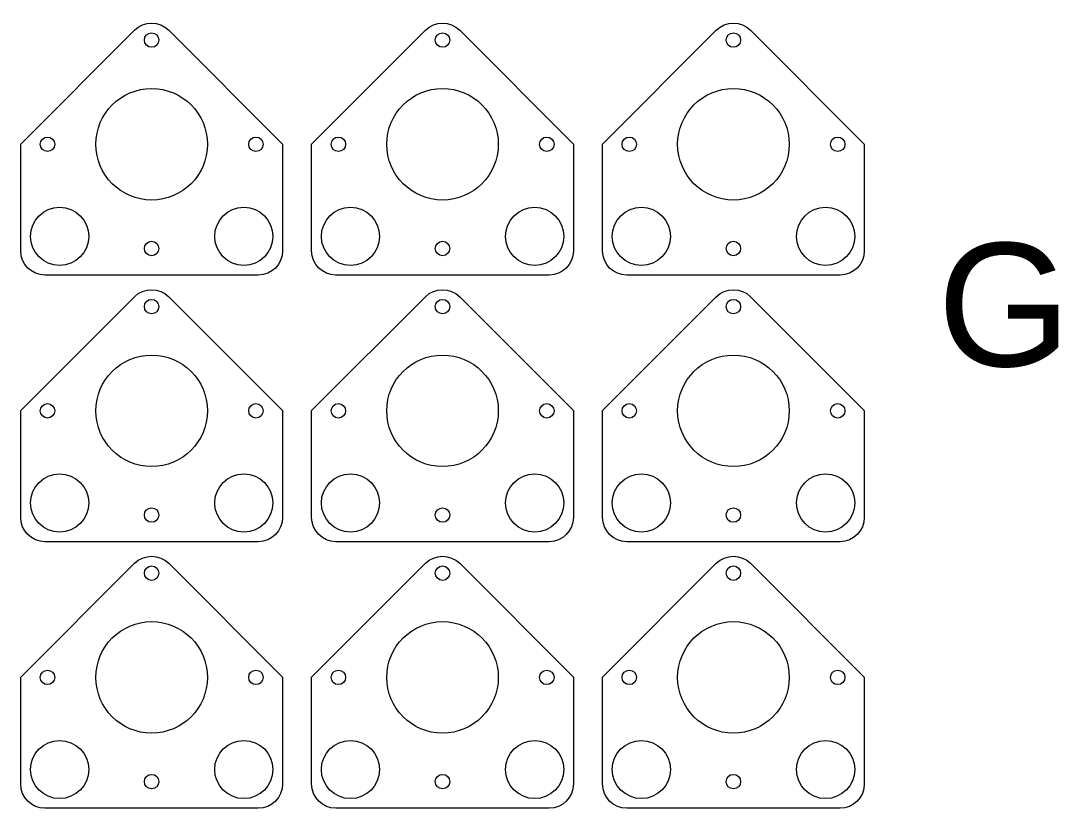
# Model space of a CAD drawing. Header units: millimetres. Extents: x -299 to 252, y -245 to 245.
# Drawn here: x 35 to 249, y -130 to 32.5 of the extents above; entities that cross this region are included whole.
import ezdxf

# ---------------------------------------------------------------- set-up
doc = ezdxf.new("R2010")
doc.units = ezdxf.units.MM
doc.header["$MEASUREMENT"] = 0
doc.styles.add('0', font='arial.ttf', dxfattribs={"height": 1})

msp = doc.modelspace()

# ---------------------------------------------------------------- linework, layer by layer
at = {"lineweight": 9}
for points, knots in [([(35, 7.039), (35, 7.039), (35, -14.9928), (35, -14.9928), (35, -14.9928), (35, -17.7507), (37.2461, -20), (40, -20), (40, -20), (40, -20), (84, -20), (84, -20), (84, -20), (86.7539, -20), (89, -17.7507), (89, -14.9928), (89, -14.9928), (89, -14.9928), (89, 7.039), (89, 7.039), (89, 7.039), (89, 7.039), (65.5355, 30.5374), (65.5355, 30.5374), (65.5355, 30.5374), (63.5882, 32.4875), (60.4118, 32.4875), (58.4645, 30.5374), (58.4645, 30.5374), (58.4645, 30.5374), (35, 7.039), (35, 7.039)], [0, 0, 0, 0, 0.11111111, 0.11111111, 0.11111111, 0.11111111, 0.22222222, 0.22222222, 0.22222222, 0.22222222, 0.33333333, 0.33333333, 0.33333333, 0.33333333, 0.44444444, 0.44444444, 0.44444444, 0.44444444, 0.55555556, 0.55555556, 0.55555556, 0.55555556, 0.66666667, 0.66666667, 0.66666667, 0.66666667, 0.77777778, 0.77777778, 0.77777778, 0.77777778, 1, 1, 1, 1]), ([(95, 7.039), (95, 7.039), (95, -14.9928), (95, -14.9928), (95, -14.9928), (95, -17.7507), (97.2461, -20), (100, -20), (100, -20), (100, -20), (144, -20), (144, -20), (144, -20), (146.7539, -20), (149, -17.7507), (149, -14.9928), (149, -14.9928), (149, -14.9928), (149, 7.039), (149, 7.039), (149, 7.039), (149, 7.039), (125.5355, 30.5374), (125.5355, 30.5374), (125.5355, 30.5374), (123.5882, 32.4875), (120.4118, 32.4875), (118.4645, 30.5374), (118.4645, 30.5374), (118.4645, 30.5374), (95, 7.039), (95, 7.039)], [0, 0, 0, 0, 0.11111111, 0.11111111, 0.11111111, 0.11111111, 0.22222222, 0.22222222, 0.22222222, 0.22222222, 0.33333333, 0.33333333, 0.33333333, 0.33333333, 0.44444444, 0.44444444, 0.44444444, 0.44444444, 0.55555556, 0.55555556, 0.55555556, 0.55555556, 0.66666667, 0.66666667, 0.66666667, 0.66666667, 0.77777778, 0.77777778, 0.77777778, 0.77777778, 1, 1, 1, 1]), ([(155, 7.039), (155, 7.039), (155, -14.9928), (155, -14.9928), (155, -14.9928), (155, -17.7507), (157.2461, -20), (160, -20), (160, -20), (160, -20), (204, -20), (204, -20), (204, -20), (206.7539, -20), (209, -17.7507), (209, -14.9928), (209, -14.9928), (209, -14.9928), (209, 7.039), (209, 7.039), (209, 7.039), (209, 7.039), (185.5355, 30.5374), (185.5355, 30.5374), (185.5355, 30.5374), (183.5882, 32.4875), (180.4118, 32.4875), (178.4645, 30.5374), (178.4645, 30.5374), (178.4645, 30.5374), (155, 7.039), (155, 7.039)], [0, 0, 0, 0, 0.11111111, 0.11111111, 0.11111111, 0.11111111, 0.22222222, 0.22222222, 0.22222222, 0.22222222, 0.33333333, 0.33333333, 0.33333333, 0.33333333, 0.44444444, 0.44444444, 0.44444444, 0.44444444, 0.55555556, 0.55555556, 0.55555556, 0.55555556, 0.66666667, 0.66666667, 0.66666667, 0.66666667, 0.77777778, 0.77777778, 0.77777778, 0.77777778, 1, 1, 1, 1]), ([(62.0019, 27.0149), (62.826, 27.0149), (63.4942, 27.683), (63.4942, 28.5072), (63.4942, 28.5072), (63.4942, 29.3313), (62.826, 29.9994), (62.0019, 29.9994), (62.0019, 29.9994), (61.1778, 29.9994), (60.5097, 29.3313), (60.5097, 28.5072), (60.5097, 28.5072), (60.5097, 27.683), (61.1778, 27.0149), (62.0019, 27.0149)], [0, 0, 0, 0, 0.2, 0.2, 0.2, 0.2, 0.4, 0.4, 0.4, 0.4, 0.6, 0.6, 0.6, 0.6, 1, 1, 1, 1]), ([(122.0019, 27.0149), (122.826, 27.0149), (123.4942, 27.683), (123.4942, 28.5072), (123.4942, 28.5072), (123.4942, 29.3313), (122.826, 29.9994), (122.0019, 29.9994), (122.0019, 29.9994), (121.1778, 29.9994), (120.5097, 29.3313), (120.5097, 28.5072), (120.5097, 28.5072), (120.5097, 27.683), (121.1778, 27.0149), (122.0019, 27.0149)], [0, 0, 0, 0, 0.2, 0.2, 0.2, 0.2, 0.4, 0.4, 0.4, 0.4, 0.6, 0.6, 0.6, 0.6, 1, 1, 1, 1]), ([(182.0019, 27.0149), (182.826, 27.0149), (183.4942, 27.683), (183.4942, 28.5072), (183.4942, 28.5072), (183.4942, 29.3313), (182.826, 29.9994), (182.0019, 29.9994), (182.0019, 29.9994), (181.1778, 29.9994), (180.5097, 29.3313), (180.5097, 28.5072), (180.5097, 28.5072), (180.5097, 27.683), (181.1778, 27.0149), (182.0019, 27.0149)], [0, 0, 0, 0, 0.2, 0.2, 0.2, 0.2, 0.4, 0.4, 0.4, 0.4, 0.6, 0.6, 0.6, 0.6, 1, 1, 1, 1]), ([(62.0019, -4.5023), (68.3554, -4.5023), (73.506, 0.6483), (73.506, 7.0018), (73.506, 7.0018), (73.506, 13.3554), (68.3554, 18.5059), (62.0019, 18.5059), (62.0019, 18.5059), (55.6484, 18.5059), (50.4978, 13.3554), (50.4978, 7.0018), (50.4978, 7.0018), (50.4978, 0.6483), (55.6484, -4.5023), (62.0019, -4.5023)], [0, 0, 0, 0, 0.2, 0.2, 0.2, 0.2, 0.4, 0.4, 0.4, 0.4, 0.6, 0.6, 0.6, 0.6, 1, 1, 1, 1]), ([(122.0019, -4.5023), (128.3554, -4.5023), (133.506, 0.6483), (133.506, 7.0018), (133.506, 7.0018), (133.506, 13.3554), (128.3554, 18.5059), (122.0019, 18.5059), (122.0019, 18.5059), (115.6484, 18.5059), (110.4978, 13.3554), (110.4978, 7.0018), (110.4978, 7.0018), (110.4978, 0.6483), (115.6484, -4.5023), (122.0019, -4.5023)], [0, 0, 0, 0, 0.2, 0.2, 0.2, 0.2, 0.4, 0.4, 0.4, 0.4, 0.6, 0.6, 0.6, 0.6, 1, 1, 1, 1]), ([(182.0019, -4.5023), (188.3554, -4.5023), (193.506, 0.6483), (193.506, 7.0018), (193.506, 7.0018), (193.506, 13.3554), (188.3554, 18.5059), (182.0019, 18.5059), (182.0019, 18.5059), (175.6484, 18.5059), (170.4978, 13.3554), (170.4978, 7.0018), (170.4978, 7.0018), (170.4978, 0.6483), (175.6484, -4.5023), (182.0019, -4.5023)], [0, 0, 0, 0, 0.2, 0.2, 0.2, 0.2, 0.4, 0.4, 0.4, 0.4, 0.6, 0.6, 0.6, 0.6, 1, 1, 1, 1]), ([(40.5177, 5.5096), (41.3419, 5.5096), (42.01, 6.1777), (42.01, 7.0018), (42.01, 7.0018), (42.01, 7.826), (41.3419, 8.4941), (40.5177, 8.4941), (40.5177, 8.4941), (39.6936, 8.4941), (39.0255, 7.826), (39.0255, 7.0018), (39.0255, 7.0018), (39.0255, 6.1777), (39.6936, 5.5096), (40.5177, 5.5096)], [0, 0, 0, 0, 0.2, 0.2, 0.2, 0.2, 0.4, 0.4, 0.4, 0.4, 0.6, 0.6, 0.6, 0.6, 1, 1, 1, 1]), ([(83.5072, 5.5096), (84.3314, 5.5096), (84.9995, 6.1777), (84.9995, 7.0018), (84.9995, 7.0018), (84.9995, 7.826), (84.3314, 8.4941), (83.5072, 8.4941), (83.5072, 8.4941), (82.6831, 8.4941), (82.015, 7.826), (82.015, 7.0018), (82.015, 7.0018), (82.015, 6.1777), (82.6831, 5.5096), (83.5072, 5.5096)], [0, 0, 0, 0, 0.2, 0.2, 0.2, 0.2, 0.4, 0.4, 0.4, 0.4, 0.6, 0.6, 0.6, 0.6, 1, 1, 1, 1]), ([(100.5177, 5.5096), (101.3419, 5.5096), (102.01, 6.1777), (102.01, 7.0018), (102.01, 7.0018), (102.01, 7.826), (101.3419, 8.4941), (100.5177, 8.4941), (100.5177, 8.4941), (99.6936, 8.4941), (99.0255, 7.826), (99.0255, 7.0018), (99.0255, 7.0018), (99.0255, 6.1777), (99.6936, 5.5096), (100.5177, 5.5096)], [0, 0, 0, 0, 0.2, 0.2, 0.2, 0.2, 0.4, 0.4, 0.4, 0.4, 0.6, 0.6, 0.6, 0.6, 1, 1, 1, 1]), ([(143.5072, 5.5096), (144.3314, 5.5096), (144.9995, 6.1777), (144.9995, 7.0018), (144.9995, 7.0018), (144.9995, 7.826), (144.3314, 8.4941), (143.5072, 8.4941), (143.5072, 8.4941), (142.6831, 8.4941), (142.015, 7.826), (142.015, 7.0018), (142.015, 7.0018), (142.015, 6.1777), (142.6831, 5.5096), (143.5072, 5.5096)], [0, 0, 0, 0, 0.2, 0.2, 0.2, 0.2, 0.4, 0.4, 0.4, 0.4, 0.6, 0.6, 0.6, 0.6, 1, 1, 1, 1]), ([(160.5177, 5.5096), (161.3419, 5.5096), (162.01, 6.1777), (162.01, 7.0018), (162.01, 7.0018), (162.01, 7.826), (161.3419, 8.4941), (160.5177, 8.4941), (160.5177, 8.4941), (159.6936, 8.4941), (159.0255, 7.826), (159.0255, 7.0018), (159.0255, 7.0018), (159.0255, 6.1777), (159.6936, 5.5096), (160.5177, 5.5096)], [0, 0, 0, 0, 0.2, 0.2, 0.2, 0.2, 0.4, 0.4, 0.4, 0.4, 0.6, 0.6, 0.6, 0.6, 1, 1, 1, 1]), ([(203.5072, 5.5096), (204.3314, 5.5096), (204.9995, 6.1777), (204.9995, 7.0018), (204.9995, 7.0018), (204.9995, 7.826), (204.3314, 8.4941), (203.5072, 8.4941), (203.5072, 8.4941), (202.6831, 8.4941), (202.015, 7.826), (202.015, 7.0018), (202.015, 7.0018), (202.015, 6.1777), (202.6831, 5.5096), (203.5072, 5.5096)], [0, 0, 0, 0, 0.2, 0.2, 0.2, 0.2, 0.4, 0.4, 0.4, 0.4, 0.6, 0.6, 0.6, 0.6, 1, 1, 1, 1]), ([(43.0154, -18.0066), (46.3295, -18.0066), (49.0162, -15.32), (49.0162, -12.0058), (49.0162, -12.0058), (49.0162, -8.6917), (46.3295, -6.0051), (43.0154, -6.0051), (43.0154, -6.0051), (39.7013, -6.0051), (37.0147, -8.6917), (37.0147, -12.0058), (37.0147, -12.0058), (37.0147, -15.32), (39.7013, -18.0066), (43.0154, -18.0066)], [0, 0, 0, 0, 0.2, 0.2, 0.2, 0.2, 0.4, 0.4, 0.4, 0.4, 0.6, 0.6, 0.6, 0.6, 1, 1, 1, 1]), ([(81.0096, -18.0066), (84.3237, -18.0066), (87.0103, -15.32), (87.0103, -12.0058), (87.0103, -12.0058), (87.0103, -8.6917), (84.3237, -6.0051), (81.0096, -6.0051), (81.0096, -6.0051), (77.6954, -6.0051), (75.0088, -8.6917), (75.0088, -12.0058), (75.0088, -12.0058), (75.0088, -15.32), (77.6954, -18.0066), (81.0096, -18.0066)], [0, 0, 0, 0, 0.2, 0.2, 0.2, 0.2, 0.4, 0.4, 0.4, 0.4, 0.6, 0.6, 0.6, 0.6, 1, 1, 1, 1]), ([(103.0154, -18.0066), (106.3295, -18.0066), (109.0162, -15.32), (109.0162, -12.0058), (109.0162, -12.0058), (109.0162, -8.6917), (106.3295, -6.0051), (103.0154, -6.0051), (103.0154, -6.0051), (99.7013, -6.0051), (97.0147, -8.6917), (97.0147, -12.0058), (97.0147, -12.0058), (97.0147, -15.32), (99.7013, -18.0066), (103.0154, -18.0066)], [0, 0, 0, 0, 0.2, 0.2, 0.2, 0.2, 0.4, 0.4, 0.4, 0.4, 0.6, 0.6, 0.6, 0.6, 1, 1, 1, 1]), ([(141.0096, -18.0066), (144.3237, -18.0066), (147.0103, -15.32), (147.0103, -12.0058), (147.0103, -12.0058), (147.0103, -8.6917), (144.3237, -6.0051), (141.0096, -6.0051), (141.0096, -6.0051), (137.6954, -6.0051), (135.0088, -8.6917), (135.0088, -12.0058), (135.0088, -12.0058), (135.0088, -15.32), (137.6954, -18.0066), (141.0096, -18.0066)], [0, 0, 0, 0, 0.2, 0.2, 0.2, 0.2, 0.4, 0.4, 0.4, 0.4, 0.6, 0.6, 0.6, 0.6, 1, 1, 1, 1]), ([(163.0154, -18.0066), (166.3295, -18.0066), (169.0162, -15.32), (169.0162, -12.0058), (169.0162, -12.0058), (169.0162, -8.6917), (166.3295, -6.0051), (163.0154, -6.0051), (163.0154, -6.0051), (159.7013, -6.0051), (157.0147, -8.6917), (157.0147, -12.0058), (157.0147, -12.0058), (157.0147, -15.32), (159.7013, -18.0066), (163.0154, -18.0066)], [0, 0, 0, 0, 0.2, 0.2, 0.2, 0.2, 0.4, 0.4, 0.4, 0.4, 0.6, 0.6, 0.6, 0.6, 1, 1, 1, 1]), ([(201.0096, -18.0066), (204.3237, -18.0066), (207.0103, -15.32), (207.0103, -12.0058), (207.0103, -12.0058), (207.0103, -8.6917), (204.3237, -6.0051), (201.0096, -6.0051), (201.0096, -6.0051), (197.6954, -6.0051), (195.0088, -8.6917), (195.0088, -12.0058), (195.0088, -12.0058), (195.0088, -15.32), (197.6954, -18.0066), (201.0096, -18.0066)], [0, 0, 0, 0, 0.2, 0.2, 0.2, 0.2, 0.4, 0.4, 0.4, 0.4, 0.6, 0.6, 0.6, 0.6, 1, 1, 1, 1]), ([(62.0019, -15.9958), (62.826, -15.9958), (63.4942, -15.3276), (63.4942, -14.5035), (63.4942, -14.5035), (63.4942, -13.6794), (62.826, -13.0113), (62.0019, -13.0113), (62.0019, -13.0113), (61.1778, -13.0113), (60.5097, -13.6794), (60.5097, -14.5035), (60.5097, -14.5035), (60.5097, -15.3276), (61.1778, -15.9958), (62.0019, -15.9958)], [0, 0, 0, 0, 0.2, 0.2, 0.2, 0.2, 0.4, 0.4, 0.4, 0.4, 0.6, 0.6, 0.6, 0.6, 1, 1, 1, 1]), ([(122.0019, -15.9958), (122.826, -15.9958), (123.4942, -15.3276), (123.4942, -14.5035), (123.4942, -14.5035), (123.4942, -13.6794), (122.826, -13.0113), (122.0019, -13.0113), (122.0019, -13.0113), (121.1778, -13.0113), (120.5097, -13.6794), (120.5097, -14.5035), (120.5097, -14.5035), (120.5097, -15.3276), (121.1778, -15.9958), (122.0019, -15.9958)], [0, 0, 0, 0, 0.2, 0.2, 0.2, 0.2, 0.4, 0.4, 0.4, 0.4, 0.6, 0.6, 0.6, 0.6, 1, 1, 1, 1]), ([(182.0019, -15.9958), (182.826, -15.9958), (183.4942, -15.3276), (183.4942, -14.5035), (183.4942, -14.5035), (183.4942, -13.6794), (182.826, -13.0113), (182.0019, -13.0113), (182.0019, -13.0113), (181.1778, -13.0113), (180.5097, -13.6794), (180.5097, -14.5035), (180.5097, -14.5035), (180.5097, -15.3276), (181.1778, -15.9958), (182.0019, -15.9958)], [0, 0, 0, 0, 0.2, 0.2, 0.2, 0.2, 0.4, 0.4, 0.4, 0.4, 0.6, 0.6, 0.6, 0.6, 1, 1, 1, 1]), ([(35, -47.961), (35, -47.961), (35, -69.9928), (35, -69.9928), (35, -69.9928), (35, -72.7507), (37.2461, -75), (40, -75), (40, -75), (40, -75), (84, -75), (84, -75), (84, -75), (86.7539, -75), (89, -72.7507), (89, -69.9928), (89, -69.9928), (89, -69.9928), (89, -47.961), (89, -47.961), (89, -47.961), (89, -47.961), (65.5355, -24.4626), (65.5355, -24.4626), (65.5355, -24.4626), (63.5882, -22.5125), (60.4118, -22.5125), (58.4645, -24.4626), (58.4645, -24.4626), (58.4645, -24.4626), (35, -47.961), (35, -47.961)], [0, 0, 0, 0, 0.11111111, 0.11111111, 0.11111111, 0.11111111, 0.22222222, 0.22222222, 0.22222222, 0.22222222, 0.33333333, 0.33333333, 0.33333333, 0.33333333, 0.44444444, 0.44444444, 0.44444444, 0.44444444, 0.55555556, 0.55555556, 0.55555556, 0.55555556, 0.66666667, 0.66666667, 0.66666667, 0.66666667, 0.77777778, 0.77777778, 0.77777778, 0.77777778, 1, 1, 1, 1]), ([(95, -47.961), (95, -47.961), (95, -69.9928), (95, -69.9928), (95, -69.9928), (95, -72.7507), (97.2461, -75), (100, -75), (100, -75), (100, -75), (144, -75), (144, -75), (144, -75), (146.7539, -75), (149, -72.7507), (149, -69.9928), (149, -69.9928), (149, -69.9928), (149, -47.961), (149, -47.961), (149, -47.961), (149, -47.961), (125.5355, -24.4626), (125.5355, -24.4626), (125.5355, -24.4626), (123.5882, -22.5125), (120.4118, -22.5125), (118.4645, -24.4626), (118.4645, -24.4626), (118.4645, -24.4626), (95, -47.961), (95, -47.961)], [0, 0, 0, 0, 0.11111111, 0.11111111, 0.11111111, 0.11111111, 0.22222222, 0.22222222, 0.22222222, 0.22222222, 0.33333333, 0.33333333, 0.33333333, 0.33333333, 0.44444444, 0.44444444, 0.44444444, 0.44444444, 0.55555556, 0.55555556, 0.55555556, 0.55555556, 0.66666667, 0.66666667, 0.66666667, 0.66666667, 0.77777778, 0.77777778, 0.77777778, 0.77777778, 1, 1, 1, 1]), ([(155, -47.961), (155, -47.961), (155, -69.9928), (155, -69.9928), (155, -69.9928), (155, -72.7507), (157.2461, -75), (160, -75), (160, -75), (160, -75), (204, -75), (204, -75), (204, -75), (206.7539, -75), (209, -72.7507), (209, -69.9928), (209, -69.9928), (209, -69.9928), (209, -47.961), (209, -47.961), (209, -47.961), (209, -47.961), (185.5355, -24.4626), (185.5355, -24.4626), (185.5355, -24.4626), (183.5882, -22.5125), (180.4118, -22.5125), (178.4645, -24.4626), (178.4645, -24.4626), (178.4645, -24.4626), (155, -47.961), (155, -47.961)], [0, 0, 0, 0, 0.11111111, 0.11111111, 0.11111111, 0.11111111, 0.22222222, 0.22222222, 0.22222222, 0.22222222, 0.33333333, 0.33333333, 0.33333333, 0.33333333, 0.44444444, 0.44444444, 0.44444444, 0.44444444, 0.55555556, 0.55555556, 0.55555556, 0.55555556, 0.66666667, 0.66666667, 0.66666667, 0.66666667, 0.77777778, 0.77777778, 0.77777778, 0.77777778, 1, 1, 1, 1]), ([(62.0019, -27.9851), (62.826, -27.9851), (63.4942, -27.317), (63.4942, -26.4928), (63.4942, -26.4928), (63.4942, -25.6687), (62.826, -25.0006), (62.0019, -25.0006), (62.0019, -25.0006), (61.1778, -25.0006), (60.5097, -25.6687), (60.5097, -26.4928), (60.5097, -26.4928), (60.5097, -27.317), (61.1778, -27.9851), (62.0019, -27.9851)], [0, 0, 0, 0, 0.2, 0.2, 0.2, 0.2, 0.4, 0.4, 0.4, 0.4, 0.6, 0.6, 0.6, 0.6, 1, 1, 1, 1]), ([(122.0019, -27.9851), (122.826, -27.9851), (123.4942, -27.317), (123.4942, -26.4928), (123.4942, -26.4928), (123.4942, -25.6687), (122.826, -25.0006), (122.0019, -25.0006), (122.0019, -25.0006), (121.1778, -25.0006), (120.5097, -25.6687), (120.5097, -26.4928), (120.5097, -26.4928), (120.5097, -27.317), (121.1778, -27.9851), (122.0019, -27.9851)], [0, 0, 0, 0, 0.2, 0.2, 0.2, 0.2, 0.4, 0.4, 0.4, 0.4, 0.6, 0.6, 0.6, 0.6, 1, 1, 1, 1]), ([(182.0019, -27.9851), (182.826, -27.9851), (183.4942, -27.317), (183.4942, -26.4928), (183.4942, -26.4928), (183.4942, -25.6687), (182.826, -25.0006), (182.0019, -25.0006), (182.0019, -25.0006), (181.1778, -25.0006), (180.5097, -25.6687), (180.5097, -26.4928), (180.5097, -26.4928), (180.5097, -27.317), (181.1778, -27.9851), (182.0019, -27.9851)], [0, 0, 0, 0, 0.2, 0.2, 0.2, 0.2, 0.4, 0.4, 0.4, 0.4, 0.6, 0.6, 0.6, 0.6, 1, 1, 1, 1]), ([(62.0019, -59.5023), (68.3554, -59.5023), (73.506, -54.3517), (73.506, -47.9982), (73.506, -47.9982), (73.506, -41.6446), (68.3554, -36.4941), (62.0019, -36.4941), (62.0019, -36.4941), (55.6484, -36.4941), (50.4978, -41.6446), (50.4978, -47.9982), (50.4978, -47.9982), (50.4978, -54.3517), (55.6484, -59.5023), (62.0019, -59.5023)], [0, 0, 0, 0, 0.2, 0.2, 0.2, 0.2, 0.4, 0.4, 0.4, 0.4, 0.6, 0.6, 0.6, 0.6, 1, 1, 1, 1]), ([(122.0019, -59.5023), (128.3554, -59.5023), (133.506, -54.3517), (133.506, -47.9982), (133.506, -47.9982), (133.506, -41.6446), (128.3554, -36.4941), (122.0019, -36.4941), (122.0019, -36.4941), (115.6484, -36.4941), (110.4978, -41.6446), (110.4978, -47.9982), (110.4978, -47.9982), (110.4978, -54.3517), (115.6484, -59.5023), (122.0019, -59.5023)], [0, 0, 0, 0, 0.2, 0.2, 0.2, 0.2, 0.4, 0.4, 0.4, 0.4, 0.6, 0.6, 0.6, 0.6, 1, 1, 1, 1]), ([(182.0019, -59.5023), (188.3554, -59.5023), (193.506, -54.3517), (193.506, -47.9982), (193.506, -47.9982), (193.506, -41.6446), (188.3554, -36.4941), (182.0019, -36.4941), (182.0019, -36.4941), (175.6484, -36.4941), (170.4978, -41.6446), (170.4978, -47.9982), (170.4978, -47.9982), (170.4978, -54.3517), (175.6484, -59.5023), (182.0019, -59.5023)], [0, 0, 0, 0, 0.2, 0.2, 0.2, 0.2, 0.4, 0.4, 0.4, 0.4, 0.6, 0.6, 0.6, 0.6, 1, 1, 1, 1]), ([(40.5177, -49.4904), (41.3419, -49.4904), (42.01, -48.8223), (42.01, -47.9982), (42.01, -47.9982), (42.01, -47.174), (41.3419, -46.5059), (40.5177, -46.5059), (40.5177, -46.5059), (39.6936, -46.5059), (39.0255, -47.174), (39.0255, -47.9982), (39.0255, -47.9982), (39.0255, -48.8223), (39.6936, -49.4904), (40.5177, -49.4904)], [0, 0, 0, 0, 0.2, 0.2, 0.2, 0.2, 0.4, 0.4, 0.4, 0.4, 0.6, 0.6, 0.6, 0.6, 1, 1, 1, 1]), ([(83.5072, -49.4904), (84.3314, -49.4904), (84.9995, -48.8223), (84.9995, -47.9982), (84.9995, -47.9982), (84.9995, -47.174), (84.3314, -46.5059), (83.5072, -46.5059), (83.5072, -46.5059), (82.6831, -46.5059), (82.015, -47.174), (82.015, -47.9982), (82.015, -47.9982), (82.015, -48.8223), (82.6831, -49.4904), (83.5072, -49.4904)], [0, 0, 0, 0, 0.2, 0.2, 0.2, 0.2, 0.4, 0.4, 0.4, 0.4, 0.6, 0.6, 0.6, 0.6, 1, 1, 1, 1]), ([(100.5177, -49.4904), (101.3419, -49.4904), (102.01, -48.8223), (102.01, -47.9982), (102.01, -47.9982), (102.01, -47.174), (101.3419, -46.5059), (100.5177, -46.5059), (100.5177, -46.5059), (99.6936, -46.5059), (99.0255, -47.174), (99.0255, -47.9982), (99.0255, -47.9982), (99.0255, -48.8223), (99.6936, -49.4904), (100.5177, -49.4904)], [0, 0, 0, 0, 0.2, 0.2, 0.2, 0.2, 0.4, 0.4, 0.4, 0.4, 0.6, 0.6, 0.6, 0.6, 1, 1, 1, 1]), ([(143.5072, -49.4904), (144.3314, -49.4904), (144.9995, -48.8223), (144.9995, -47.9982), (144.9995, -47.9982), (144.9995, -47.174), (144.3314, -46.5059), (143.5072, -46.5059), (143.5072, -46.5059), (142.6831, -46.5059), (142.015, -47.174), (142.015, -47.9982), (142.015, -47.9982), (142.015, -48.8223), (142.6831, -49.4904), (143.5072, -49.4904)], [0, 0, 0, 0, 0.2, 0.2, 0.2, 0.2, 0.4, 0.4, 0.4, 0.4, 0.6, 0.6, 0.6, 0.6, 1, 1, 1, 1]), ([(160.5177, -49.4904), (161.3419, -49.4904), (162.01, -48.8223), (162.01, -47.9982), (162.01, -47.9982), (162.01, -47.174), (161.3419, -46.5059), (160.5177, -46.5059), (160.5177, -46.5059), (159.6936, -46.5059), (159.0255, -47.174), (159.0255, -47.9982), (159.0255, -47.9982), (159.0255, -48.8223), (159.6936, -49.4904), (160.5177, -49.4904)], [0, 0, 0, 0, 0.2, 0.2, 0.2, 0.2, 0.4, 0.4, 0.4, 0.4, 0.6, 0.6, 0.6, 0.6, 1, 1, 1, 1]), ([(203.5072, -49.4904), (204.3314, -49.4904), (204.9995, -48.8223), (204.9995, -47.9982), (204.9995, -47.9982), (204.9995, -47.174), (204.3314, -46.5059), (203.5072, -46.5059), (203.5072, -46.5059), (202.6831, -46.5059), (202.015, -47.174), (202.015, -47.9982), (202.015, -47.9982), (202.015, -48.8223), (202.6831, -49.4904), (203.5072, -49.4904)], [0, 0, 0, 0, 0.2, 0.2, 0.2, 0.2, 0.4, 0.4, 0.4, 0.4, 0.6, 0.6, 0.6, 0.6, 1, 1, 1, 1]), ([(43.0154, -73.0066), (46.3295, -73.0066), (49.0162, -70.32), (49.0162, -67.0058), (49.0162, -67.0058), (49.0162, -63.6917), (46.3295, -61.0051), (43.0154, -61.0051), (43.0154, -61.0051), (39.7013, -61.0051), (37.0147, -63.6917), (37.0147, -67.0058), (37.0147, -67.0058), (37.0147, -70.32), (39.7013, -73.0066), (43.0154, -73.0066)], [0, 0, 0, 0, 0.2, 0.2, 0.2, 0.2, 0.4, 0.4, 0.4, 0.4, 0.6, 0.6, 0.6, 0.6, 1, 1, 1, 1]), ([(81.0096, -73.0066), (84.3237, -73.0066), (87.0103, -70.32), (87.0103, -67.0058), (87.0103, -67.0058), (87.0103, -63.6917), (84.3237, -61.0051), (81.0096, -61.0051), (81.0096, -61.0051), (77.6954, -61.0051), (75.0088, -63.6917), (75.0088, -67.0058), (75.0088, -67.0058), (75.0088, -70.32), (77.6954, -73.0066), (81.0096, -73.0066)], [0, 0, 0, 0, 0.2, 0.2, 0.2, 0.2, 0.4, 0.4, 0.4, 0.4, 0.6, 0.6, 0.6, 0.6, 1, 1, 1, 1]), ([(103.0154, -73.0066), (106.3295, -73.0066), (109.0162, -70.32), (109.0162, -67.0058), (109.0162, -67.0058), (109.0162, -63.6917), (106.3295, -61.0051), (103.0154, -61.0051), (103.0154, -61.0051), (99.7013, -61.0051), (97.0147, -63.6917), (97.0147, -67.0058), (97.0147, -67.0058), (97.0147, -70.32), (99.7013, -73.0066), (103.0154, -73.0066)], [0, 0, 0, 0, 0.2, 0.2, 0.2, 0.2, 0.4, 0.4, 0.4, 0.4, 0.6, 0.6, 0.6, 0.6, 1, 1, 1, 1]), ([(141.0096, -73.0066), (144.3237, -73.0066), (147.0103, -70.32), (147.0103, -67.0058), (147.0103, -67.0058), (147.0103, -63.6917), (144.3237, -61.0051), (141.0096, -61.0051), (141.0096, -61.0051), (137.6954, -61.0051), (135.0088, -63.6917), (135.0088, -67.0058), (135.0088, -67.0058), (135.0088, -70.32), (137.6954, -73.0066), (141.0096, -73.0066)], [0, 0, 0, 0, 0.2, 0.2, 0.2, 0.2, 0.4, 0.4, 0.4, 0.4, 0.6, 0.6, 0.6, 0.6, 1, 1, 1, 1]), ([(163.0154, -73.0066), (166.3295, -73.0066), (169.0162, -70.32), (169.0162, -67.0058), (169.0162, -67.0058), (169.0162, -63.6917), (166.3295, -61.0051), (163.0154, -61.0051), (163.0154, -61.0051), (159.7013, -61.0051), (157.0147, -63.6917), (157.0147, -67.0058), (157.0147, -67.0058), (157.0147, -70.32), (159.7013, -73.0066), (163.0154, -73.0066)], [0, 0, 0, 0, 0.2, 0.2, 0.2, 0.2, 0.4, 0.4, 0.4, 0.4, 0.6, 0.6, 0.6, 0.6, 1, 1, 1, 1]), ([(201.0096, -73.0066), (204.3237, -73.0066), (207.0103, -70.32), (207.0103, -67.0058), (207.0103, -67.0058), (207.0103, -63.6917), (204.3237, -61.0051), (201.0096, -61.0051), (201.0096, -61.0051), (197.6954, -61.0051), (195.0088, -63.6917), (195.0088, -67.0058), (195.0088, -67.0058), (195.0088, -70.32), (197.6954, -73.0066), (201.0096, -73.0066)], [0, 0, 0, 0, 0.2, 0.2, 0.2, 0.2, 0.4, 0.4, 0.4, 0.4, 0.6, 0.6, 0.6, 0.6, 1, 1, 1, 1]), ([(62.0019, -70.9958), (62.826, -70.9958), (63.4942, -70.3276), (63.4942, -69.5035), (63.4942, -69.5035), (63.4942, -68.6794), (62.826, -68.0113), (62.0019, -68.0113), (62.0019, -68.0113), (61.1778, -68.0113), (60.5097, -68.6794), (60.5097, -69.5035), (60.5097, -69.5035), (60.5097, -70.3276), (61.1778, -70.9958), (62.0019, -70.9958)], [0, 0, 0, 0, 0.2, 0.2, 0.2, 0.2, 0.4, 0.4, 0.4, 0.4, 0.6, 0.6, 0.6, 0.6, 1, 1, 1, 1]), ([(122.0019, -70.9958), (122.826, -70.9958), (123.4942, -70.3276), (123.4942, -69.5035), (123.4942, -69.5035), (123.4942, -68.6794), (122.826, -68.0113), (122.0019, -68.0113), (122.0019, -68.0113), (121.1778, -68.0113), (120.5097, -68.6794), (120.5097, -69.5035), (120.5097, -69.5035), (120.5097, -70.3276), (121.1778, -70.9958), (122.0019, -70.9958)], [0, 0, 0, 0, 0.2, 0.2, 0.2, 0.2, 0.4, 0.4, 0.4, 0.4, 0.6, 0.6, 0.6, 0.6, 1, 1, 1, 1]), ([(182.0019, -70.9958), (182.826, -70.9958), (183.4942, -70.3276), (183.4942, -69.5035), (183.4942, -69.5035), (183.4942, -68.6794), (182.826, -68.0113), (182.0019, -68.0113), (182.0019, -68.0113), (181.1778, -68.0113), (180.5097, -68.6794), (180.5097, -69.5035), (180.5097, -69.5035), (180.5097, -70.3276), (181.1778, -70.9958), (182.0019, -70.9958)], [0, 0, 0, 0, 0.2, 0.2, 0.2, 0.2, 0.4, 0.4, 0.4, 0.4, 0.6, 0.6, 0.6, 0.6, 1, 1, 1, 1]), ([(35, -102.961), (35, -102.961), (35, -124.9928), (35, -124.9928), (35, -124.9928), (35, -127.7507), (37.2461, -130), (40, -130), (40, -130), (40, -130), (84, -130), (84, -130), (84, -130), (86.7539, -130), (89, -127.7507), (89, -124.9928), (89, -124.9928), (89, -124.9928), (89, -102.961), (89, -102.961), (89, -102.961), (89, -102.961), (65.5355, -79.4626), (65.5355, -79.4626), (65.5355, -79.4626), (63.5882, -77.5125), (60.4118, -77.5125), (58.4645, -79.4626), (58.4645, -79.4626), (58.4645, -79.4626), (35, -102.961), (35, -102.961)], [0, 0, 0, 0, 0.11111111, 0.11111111, 0.11111111, 0.11111111, 0.22222222, 0.22222222, 0.22222222, 0.22222222, 0.33333333, 0.33333333, 0.33333333, 0.33333333, 0.44444444, 0.44444444, 0.44444444, 0.44444444, 0.55555556, 0.55555556, 0.55555556, 0.55555556, 0.66666667, 0.66666667, 0.66666667, 0.66666667, 0.77777778, 0.77777778, 0.77777778, 0.77777778, 1, 1, 1, 1]), ([(95, -102.961), (95, -102.961), (95, -124.9928), (95, -124.9928), (95, -124.9928), (95, -127.7507), (97.2461, -130), (100, -130), (100, -130), (100, -130), (144, -130), (144, -130), (144, -130), (146.7539, -130), (149, -127.7507), (149, -124.9928), (149, -124.9928), (149, -124.9928), (149, -102.961), (149, -102.961), (149, -102.961), (149, -102.961), (125.5355, -79.4626), (125.5355, -79.4626), (125.5355, -79.4626), (123.5882, -77.5125), (120.4118, -77.5125), (118.4645, -79.4626), (118.4645, -79.4626), (118.4645, -79.4626), (95, -102.961), (95, -102.961)], [0, 0, 0, 0, 0.11111111, 0.11111111, 0.11111111, 0.11111111, 0.22222222, 0.22222222, 0.22222222, 0.22222222, 0.33333333, 0.33333333, 0.33333333, 0.33333333, 0.44444444, 0.44444444, 0.44444444, 0.44444444, 0.55555556, 0.55555556, 0.55555556, 0.55555556, 0.66666667, 0.66666667, 0.66666667, 0.66666667, 0.77777778, 0.77777778, 0.77777778, 0.77777778, 1, 1, 1, 1]), ([(155, -102.961), (155, -102.961), (155, -124.9928), (155, -124.9928), (155, -124.9928), (155, -127.7507), (157.2461, -130), (160, -130), (160, -130), (160, -130), (204, -130), (204, -130), (204, -130), (206.7539, -130), (209, -127.7507), (209, -124.9928), (209, -124.9928), (209, -124.9928), (209, -102.961), (209, -102.961), (209, -102.961), (209, -102.961), (185.5355, -79.4626), (185.5355, -79.4626), (185.5355, -79.4626), (183.5882, -77.5125), (180.4118, -77.5125), (178.4645, -79.4626), (178.4645, -79.4626), (178.4645, -79.4626), (155, -102.961), (155, -102.961)], [0, 0, 0, 0, 0.11111111, 0.11111111, 0.11111111, 0.11111111, 0.22222222, 0.22222222, 0.22222222, 0.22222222, 0.33333333, 0.33333333, 0.33333333, 0.33333333, 0.44444444, 0.44444444, 0.44444444, 0.44444444, 0.55555556, 0.55555556, 0.55555556, 0.55555556, 0.66666667, 0.66666667, 0.66666667, 0.66666667, 0.77777778, 0.77777778, 0.77777778, 0.77777778, 1, 1, 1, 1]), ([(62.0019, -82.9851), (62.826, -82.9851), (63.4942, -82.317), (63.4942, -81.4928), (63.4942, -81.4928), (63.4942, -80.6687), (62.826, -80.0006), (62.0019, -80.0006), (62.0019, -80.0006), (61.1778, -80.0006), (60.5097, -80.6687), (60.5097, -81.4928), (60.5097, -81.4928), (60.5097, -82.317), (61.1778, -82.9851), (62.0019, -82.9851)], [0, 0, 0, 0, 0.2, 0.2, 0.2, 0.2, 0.4, 0.4, 0.4, 0.4, 0.6, 0.6, 0.6, 0.6, 1, 1, 1, 1]), ([(122.0019, -82.9851), (122.826, -82.9851), (123.4942, -82.317), (123.4942, -81.4928), (123.4942, -81.4928), (123.4942, -80.6687), (122.826, -80.0006), (122.0019, -80.0006), (122.0019, -80.0006), (121.1778, -80.0006), (120.5097, -80.6687), (120.5097, -81.4928), (120.5097, -81.4928), (120.5097, -82.317), (121.1778, -82.9851), (122.0019, -82.9851)], [0, 0, 0, 0, 0.2, 0.2, 0.2, 0.2, 0.4, 0.4, 0.4, 0.4, 0.6, 0.6, 0.6, 0.6, 1, 1, 1, 1]), ([(182.0019, -82.9851), (182.826, -82.9851), (183.4942, -82.317), (183.4942, -81.4928), (183.4942, -81.4928), (183.4942, -80.6687), (182.826, -80.0006), (182.0019, -80.0006), (182.0019, -80.0006), (181.1778, -80.0006), (180.5097, -80.6687), (180.5097, -81.4928), (180.5097, -81.4928), (180.5097, -82.317), (181.1778, -82.9851), (182.0019, -82.9851)], [0, 0, 0, 0, 0.2, 0.2, 0.2, 0.2, 0.4, 0.4, 0.4, 0.4, 0.6, 0.6, 0.6, 0.6, 1, 1, 1, 1]), ([(62.0019, -114.5023), (68.3554, -114.5023), (73.506, -109.3517), (73.506, -102.9982), (73.506, -102.9982), (73.506, -96.6446), (68.3554, -91.4941), (62.0019, -91.4941), (62.0019, -91.4941), (55.6484, -91.4941), (50.4978, -96.6446), (50.4978, -102.9982), (50.4978, -102.9982), (50.4978, -109.3517), (55.6484, -114.5023), (62.0019, -114.5023)], [0, 0, 0, 0, 0.2, 0.2, 0.2, 0.2, 0.4, 0.4, 0.4, 0.4, 0.6, 0.6, 0.6, 0.6, 1, 1, 1, 1]), ([(122.0019, -114.5023), (128.3554, -114.5023), (133.506, -109.3517), (133.506, -102.9982), (133.506, -102.9982), (133.506, -96.6446), (128.3554, -91.4941), (122.0019, -91.4941), (122.0019, -91.4941), (115.6484, -91.4941), (110.4978, -96.6446), (110.4978, -102.9982), (110.4978, -102.9982), (110.4978, -109.3517), (115.6484, -114.5023), (122.0019, -114.5023)], [0, 0, 0, 0, 0.2, 0.2, 0.2, 0.2, 0.4, 0.4, 0.4, 0.4, 0.6, 0.6, 0.6, 0.6, 1, 1, 1, 1]), ([(182.0019, -114.5023), (188.3554, -114.5023), (193.506, -109.3517), (193.506, -102.9982), (193.506, -102.9982), (193.506, -96.6446), (188.3554, -91.4941), (182.0019, -91.4941), (182.0019, -91.4941), (175.6484, -91.4941), (170.4978, -96.6446), (170.4978, -102.9982), (170.4978, -102.9982), (170.4978, -109.3517), (175.6484, -114.5023), (182.0019, -114.5023)], [0, 0, 0, 0, 0.2, 0.2, 0.2, 0.2, 0.4, 0.4, 0.4, 0.4, 0.6, 0.6, 0.6, 0.6, 1, 1, 1, 1]), ([(40.5177, -104.4904), (41.3419, -104.4904), (42.01, -103.8223), (42.01, -102.9982), (42.01, -102.9982), (42.01, -102.174), (41.3419, -101.5059), (40.5177, -101.5059), (40.5177, -101.5059), (39.6936, -101.5059), (39.0255, -102.174), (39.0255, -102.9982), (39.0255, -102.9982), (39.0255, -103.8223), (39.6936, -104.4904), (40.5177, -104.4904)], [0, 0, 0, 0, 0.2, 0.2, 0.2, 0.2, 0.4, 0.4, 0.4, 0.4, 0.6, 0.6, 0.6, 0.6, 1, 1, 1, 1]), ([(83.5072, -104.4904), (84.3314, -104.4904), (84.9995, -103.8223), (84.9995, -102.9982), (84.9995, -102.9982), (84.9995, -102.174), (84.3314, -101.5059), (83.5072, -101.5059), (83.5072, -101.5059), (82.6831, -101.5059), (82.015, -102.174), (82.015, -102.9982), (82.015, -102.9982), (82.015, -103.8223), (82.6831, -104.4904), (83.5072, -104.4904)], [0, 0, 0, 0, 0.2, 0.2, 0.2, 0.2, 0.4, 0.4, 0.4, 0.4, 0.6, 0.6, 0.6, 0.6, 1, 1, 1, 1]), ([(100.5177, -104.4904), (101.3419, -104.4904), (102.01, -103.8223), (102.01, -102.9982), (102.01, -102.9982), (102.01, -102.174), (101.3419, -101.5059), (100.5177, -101.5059), (100.5177, -101.5059), (99.6936, -101.5059), (99.0255, -102.174), (99.0255, -102.9982), (99.0255, -102.9982), (99.0255, -103.8223), (99.6936, -104.4904), (100.5177, -104.4904)], [0, 0, 0, 0, 0.2, 0.2, 0.2, 0.2, 0.4, 0.4, 0.4, 0.4, 0.6, 0.6, 0.6, 0.6, 1, 1, 1, 1]), ([(143.5072, -104.4904), (144.3314, -104.4904), (144.9995, -103.8223), (144.9995, -102.9982), (144.9995, -102.9982), (144.9995, -102.174), (144.3314, -101.5059), (143.5072, -101.5059), (143.5072, -101.5059), (142.6831, -101.5059), (142.015, -102.174), (142.015, -102.9982), (142.015, -102.9982), (142.015, -103.8223), (142.6831, -104.4904), (143.5072, -104.4904)], [0, 0, 0, 0, 0.2, 0.2, 0.2, 0.2, 0.4, 0.4, 0.4, 0.4, 0.6, 0.6, 0.6, 0.6, 1, 1, 1, 1]), ([(160.5177, -104.4904), (161.3419, -104.4904), (162.01, -103.8223), (162.01, -102.9982), (162.01, -102.9982), (162.01, -102.174), (161.3419, -101.5059), (160.5177, -101.5059), (160.5177, -101.5059), (159.6936, -101.5059), (159.0255, -102.174), (159.0255, -102.9982), (159.0255, -102.9982), (159.0255, -103.8223), (159.6936, -104.4904), (160.5177, -104.4904)], [0, 0, 0, 0, 0.2, 0.2, 0.2, 0.2, 0.4, 0.4, 0.4, 0.4, 0.6, 0.6, 0.6, 0.6, 1, 1, 1, 1]), ([(203.5072, -104.4904), (204.3314, -104.4904), (204.9995, -103.8223), (204.9995, -102.9982), (204.9995, -102.9982), (204.9995, -102.174), (204.3314, -101.5059), (203.5072, -101.5059), (203.5072, -101.5059), (202.6831, -101.5059), (202.015, -102.174), (202.015, -102.9982), (202.015, -102.9982), (202.015, -103.8223), (202.6831, -104.4904), (203.5072, -104.4904)], [0, 0, 0, 0, 0.2, 0.2, 0.2, 0.2, 0.4, 0.4, 0.4, 0.4, 0.6, 0.6, 0.6, 0.6, 1, 1, 1, 1]), ([(43.0154, -128.0066), (46.3295, -128.0066), (49.0162, -125.32), (49.0162, -122.0058), (49.0162, -122.0058), (49.0162, -118.6917), (46.3295, -116.0051), (43.0154, -116.0051), (43.0154, -116.0051), (39.7013, -116.0051), (37.0147, -118.6917), (37.0147, -122.0058), (37.0147, -122.0058), (37.0147, -125.32), (39.7013, -128.0066), (43.0154, -128.0066)], [0, 0, 0, 0, 0.2, 0.2, 0.2, 0.2, 0.4, 0.4, 0.4, 0.4, 0.6, 0.6, 0.6, 0.6, 1, 1, 1, 1]), ([(81.0096, -128.0066), (84.3237, -128.0066), (87.0103, -125.32), (87.0103, -122.0058), (87.0103, -122.0058), (87.0103, -118.6917), (84.3237, -116.0051), (81.0096, -116.0051), (81.0096, -116.0051), (77.6954, -116.0051), (75.0088, -118.6917), (75.0088, -122.0058), (75.0088, -122.0058), (75.0088, -125.32), (77.6954, -128.0066), (81.0096, -128.0066)], [0, 0, 0, 0, 0.2, 0.2, 0.2, 0.2, 0.4, 0.4, 0.4, 0.4, 0.6, 0.6, 0.6, 0.6, 1, 1, 1, 1]), ([(103.0154, -128.0066), (106.3295, -128.0066), (109.0162, -125.32), (109.0162, -122.0058), (109.0162, -122.0058), (109.0162, -118.6917), (106.3295, -116.0051), (103.0154, -116.0051), (103.0154, -116.0051), (99.7013, -116.0051), (97.0147, -118.6917), (97.0147, -122.0058), (97.0147, -122.0058), (97.0147, -125.32), (99.7013, -128.0066), (103.0154, -128.0066)], [0, 0, 0, 0, 0.2, 0.2, 0.2, 0.2, 0.4, 0.4, 0.4, 0.4, 0.6, 0.6, 0.6, 0.6, 1, 1, 1, 1]), ([(141.0096, -128.0066), (144.3237, -128.0066), (147.0103, -125.32), (147.0103, -122.0058), (147.0103, -122.0058), (147.0103, -118.6917), (144.3237, -116.0051), (141.0096, -116.0051), (141.0096, -116.0051), (137.6954, -116.0051), (135.0088, -118.6917), (135.0088, -122.0058), (135.0088, -122.0058), (135.0088, -125.32), (137.6954, -128.0066), (141.0096, -128.0066)], [0, 0, 0, 0, 0.2, 0.2, 0.2, 0.2, 0.4, 0.4, 0.4, 0.4, 0.6, 0.6, 0.6, 0.6, 1, 1, 1, 1]), ([(163.0154, -128.0066), (166.3295, -128.0066), (169.0162, -125.32), (169.0162, -122.0058), (169.0162, -122.0058), (169.0162, -118.6917), (166.3295, -116.0051), (163.0154, -116.0051), (163.0154, -116.0051), (159.7013, -116.0051), (157.0147, -118.6917), (157.0147, -122.0058), (157.0147, -122.0058), (157.0147, -125.32), (159.7013, -128.0066), (163.0154, -128.0066)], [0, 0, 0, 0, 0.2, 0.2, 0.2, 0.2, 0.4, 0.4, 0.4, 0.4, 0.6, 0.6, 0.6, 0.6, 1, 1, 1, 1]), ([(201.0096, -128.0066), (204.3237, -128.0066), (207.0103, -125.32), (207.0103, -122.0058), (207.0103, -122.0058), (207.0103, -118.6917), (204.3237, -116.0051), (201.0096, -116.0051), (201.0096, -116.0051), (197.6954, -116.0051), (195.0088, -118.6917), (195.0088, -122.0058), (195.0088, -122.0058), (195.0088, -125.32), (197.6954, -128.0066), (201.0096, -128.0066)], [0, 0, 0, 0, 0.2, 0.2, 0.2, 0.2, 0.4, 0.4, 0.4, 0.4, 0.6, 0.6, 0.6, 0.6, 1, 1, 1, 1]), ([(62.0019, -125.9958), (62.826, -125.9958), (63.4942, -125.3276), (63.4942, -124.5035), (63.4942, -124.5035), (63.4942, -123.6794), (62.826, -123.0113), (62.0019, -123.0113), (62.0019, -123.0113), (61.1778, -123.0113), (60.5097, -123.6794), (60.5097, -124.5035), (60.5097, -124.5035), (60.5097, -125.3276), (61.1778, -125.9958), (62.0019, -125.9958)], [0, 0, 0, 0, 0.2, 0.2, 0.2, 0.2, 0.4, 0.4, 0.4, 0.4, 0.6, 0.6, 0.6, 0.6, 1, 1, 1, 1]), ([(122.0019, -125.9958), (122.826, -125.9958), (123.4942, -125.3276), (123.4942, -124.5035), (123.4942, -124.5035), (123.4942, -123.6794), (122.826, -123.0113), (122.0019, -123.0113), (122.0019, -123.0113), (121.1778, -123.0113), (120.5097, -123.6794), (120.5097, -124.5035), (120.5097, -124.5035), (120.5097, -125.3276), (121.1778, -125.9958), (122.0019, -125.9958)], [0, 0, 0, 0, 0.2, 0.2, 0.2, 0.2, 0.4, 0.4, 0.4, 0.4, 0.6, 0.6, 0.6, 0.6, 1, 1, 1, 1]), ([(182.0019, -125.9958), (182.826, -125.9958), (183.4942, -125.3276), (183.4942, -124.5035), (183.4942, -124.5035), (183.4942, -123.6794), (182.826, -123.0113), (182.0019, -123.0113), (182.0019, -123.0113), (181.1778, -123.0113), (180.5097, -123.6794), (180.5097, -124.5035), (180.5097, -124.5035), (180.5097, -125.3276), (181.1778, -125.9958), (182.0019, -125.9958)], [0, 0, 0, 0, 0.2, 0.2, 0.2, 0.2, 0.4, 0.4, 0.4, 0.4, 0.6, 0.6, 0.6, 0.6, 1, 1, 1, 1])]:
    msp.add_open_spline(points, degree=3, knots=knots, dxfattribs=at)

# ---------------------------------------------------------------- texts
at = {"color": 250, "style": '0'}
msp.add_text('G', height=25.3999, dxfattribs=at).set_placement((224.0563, -38.7961))

doc.saveas('drawing.dxf')
